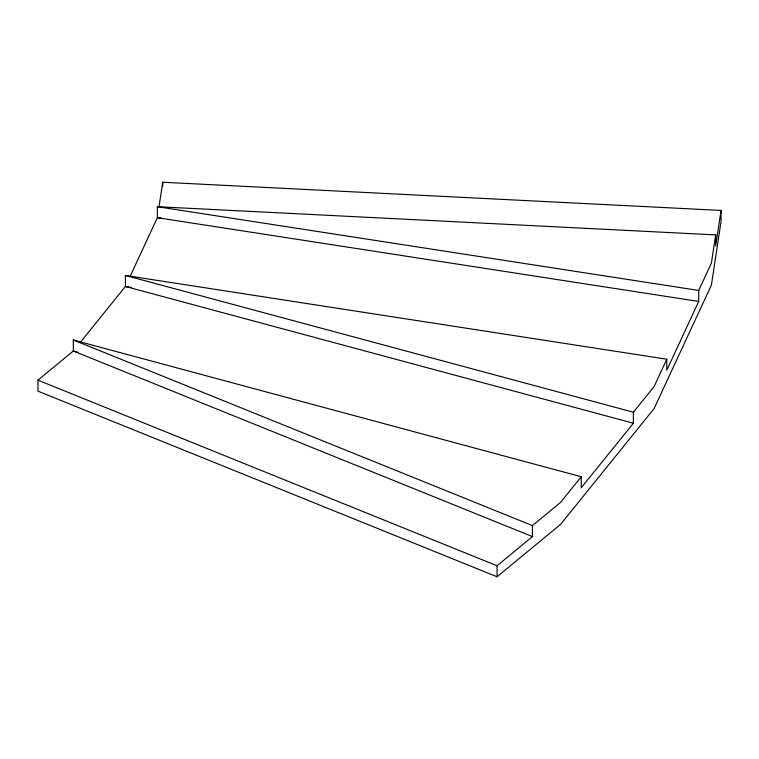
<?xml version="1.0" encoding="UTF-8"?>
<svg xmlns="http://www.w3.org/2000/svg" width="759" height="759" viewBox="0 0 759 759"><rect width="100%" height="100%" fill="white"/><g stroke="black" fill="none" stroke-linecap="round" stroke-linejoin="round"><path stroke-width="1.14" d="M159.086 206.258L162.72 182.236L721.05 210.442L721.05 221.448L711.401 285.109L654.106 408.57L560.54 524.412L497.05 576.764L37.95 391.16L37.95 380.164L73.319 351L73.319 339.994L581.261 476.747L581.261 487.752L633.385 423.228L633.385 412.222L654.106 386.568L666.791 359.216L125.434 275.47L125.434 286.475L80.018 342.707M129.922 276.807L157.35 217.7L157.35 206.704L715.68 234.901L711.401 263.107L698.707 290.45L698.707 301.446L666.791 370.221L666.791 359.216M721.05 210.442L715.68 245.907L715.68 234.901M581.261 476.747L560.54 502.401L532.42 525.598L532.42 536.594L497.05 565.759L497.05 576.764M160.899 217.88L157.35 217.7L698.707 301.446M157.35 206.704L698.707 290.45M131.288 287.376L125.434 286.475L633.385 423.228M125.434 275.47L633.385 412.222M77.892 352.233L73.319 351L532.42 536.594M73.319 339.994L532.42 525.598M37.95 380.164L497.05 565.759M162.72 182.236L162.72 186.638"/></g></svg>
